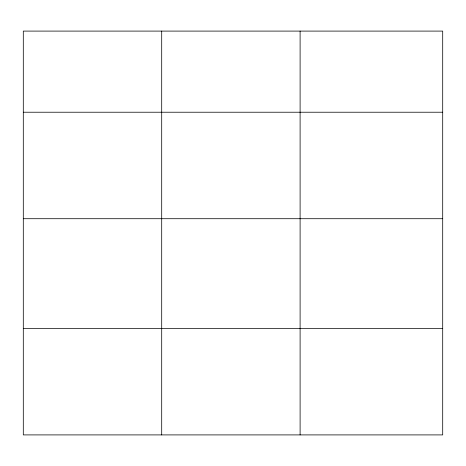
<?xml version="1.0" encoding="UTF-8"?>
<svg xmlns="http://www.w3.org/2000/svg" width="466" height="466" viewBox="0 0 466 466"><rect width="100%" height="100%" fill="white"/><g stroke="black" fill="none" stroke-linecap="round" stroke-linejoin="round"><path stroke-width="0.7" d="M442.7 218.711L442.7 31.094L23.3 31.094L23.3 434.906L442.7 434.906L442.7 218.711L23.3 218.711M23.3 112.224L442.7 112.224M23.3 328.425L442.7 328.425M300.104 31.094L300.104 434.906M161.702 31.094L161.702 434.906"/></g></svg>
